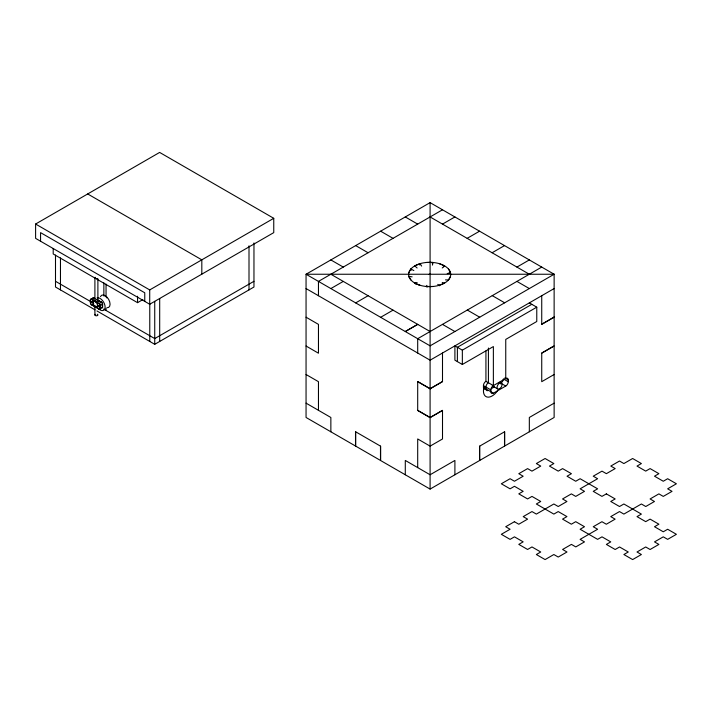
<?xml version="1.0" encoding="UTF-8"?>
<svg xmlns="http://www.w3.org/2000/svg" width="712" height="712" viewBox="0 0 712 712"><rect width="100%" height="100%" fill="white"/><g stroke="black" fill="none" stroke-linecap="round" stroke-linejoin="round"><path stroke-width="1.07" d="M432.46 265.104L432.976 262.47L426.39 262.47M419.813 265.042L420.125 263.645L414.793 265.879L417.116 267.988M427.102 287.15L426.39 286.482L426.897 285.361M448.222 280.457L450.474 276.381M408.884 272.571L410.922 268.958L413.85 270.578M432.255 263.671L432.976 262.47M443.709 266.795L444.564 265.879L439.233 263.645M449.815 273.203L450.474 272.571L448.435 268.958M442.241 267.988L444.564 265.879M35.6 224.031L159.639 152.421L273.755 218.308L273.755 232.628L149.716 304.247L35.6 238.36L35.6 224.031L149.716 289.918L273.755 218.308M96.743 299.378L101.398 302.066A1.753 1.015 60 0 1 102.635 304.211L102.635 307.077L99.03 309.159L91.59 304.861A1.753 1.015 60 0 1 90.353 302.716L90.353 299.85L93.957 297.767L94.883 298.301M90.353 302.716L92.711 301.345L92.711 299.378M91.59 304.861L93.655 303.668M90.353 299.85A1.753 1.015 60 0 1 91.59 299.129L99.03 303.428L101.398 302.066M99.03 309.159A1.753 1.015 60 0 0 100.276 308.438L100.276 305.573L102.635 304.211M53.204 248.604L53.204 253.97L137.55 302.671L142.863 299.601M253.962 281.293L154.735 338.583L103.676 309.106M96.93 310.939L154.735 344.314L253.962 287.025L253.962 242.952M554.132 374.503L541.734 381.677L541.734 353.018L554.132 345.854L554.132 274.245L430.093 202.626L306.053 274.245L306.053 417.472L380.484 460.442L380.484 446.113M442.499 209.791L318.46 281.4L318.46 295.729M330.858 288.574L343.264 281.4M442.499 224.111L454.897 216.946M467.152 238.351L479.559 231.186M355.68 302.903L368.077 295.729M492.108 252.751L504.514 245.595M380.635 317.312L393.033 310.138M516.93 267.08L529.327 259.925M541.734 267.08L417.695 338.698L417.695 353.027M554.132 288.556L430.101 360.192L306.053 288.556M531.811 304.318L457.38 347.287L457.38 361.607M493.372 393.193A3.507 2.029 -60 0 1 490.888 391.76L490.888 389.918A3.507 2.029 -60 0 1 493.372 385.619L493.372 346.566L462.346 364.473L454.906 360.183L454.906 345.854L462.346 350.153L536.768 307.183L536.768 321.504L505.751 339.41L505.751 378.473A3.507 2.029 -60 0 1 508.234 379.905L508.234 381.748A3.507 2.029 -60 0 1 505.751 386.046L493.372 393.193L483.448 387.462L483.448 385.619A3.507 2.029 -60 0 1 485.931 381.32L485.931 350.945M442.499 410.486L430.093 417.641L417.695 410.486L417.695 381.507L430.101 388.663L442.508 381.507M541.734 324.2L554.132 317.036M417.695 381.668L430.093 388.823L442.499 381.668L442.499 353.01M554.132 317.214L541.734 324.369L541.734 295.72M541.734 353.188L554.132 346.032L554.132 417.472L504.666 446.032L504.666 431.712L479.559 446.202L479.559 460.531M505.751 378.473L493.372 385.619L485.931 381.32M491.271 388.681L494.128 387.025M554.132 403.152L529.327 417.472L529.327 431.792M355.519 446.032L355.519 431.712L380.635 446.219L380.635 460.539L430.093 489.082L504.523 446.121L504.523 431.792M606.375 493.879L601.943 496.38L593.238 491.351L597.617 488.824L580.111 478.722L575.732 481.25L567.037 476.221L571.416 473.694L562.605 468.612L558.226 471.139L549.477 466.084L553.847 463.557L545.098 458.501L536.35 463.557L540.728 466.084L531.971 471.139L527.592 468.612L518.79 473.694L523.16 476.221L514.464 481.25L510.086 478.722L501.328 483.777L510.086 488.824L514.464 486.296L523.16 491.324L518.79 493.852L527.592 498.934L531.971 496.406L540.728 501.462L536.35 503.989L553.856 514.1L558.226 511.572L566.93 516.592L562.551 519.119L571.362 524.201L575.732 521.673L584.49 526.729L580.12 529.256L597.617 539.358L601.996 536.839L610.754 541.894L606.375 544.422L615.177 549.504L619.556 546.976L628.26 551.996L623.881 554.523L632.63 559.579L641.387 554.523L637.009 551.996L645.713 546.976L650.092 549.504L658.894 544.422L654.515 541.894L663.273 536.839L667.651 539.358L676.4 534.312L667.651 529.256L663.273 531.784L654.515 526.729L658.894 524.201L650.092 519.119L645.713 521.647L637.009 516.618L641.387 514.1L623.881 503.989L619.502 506.517L610.754 501.462L615.177 498.961L606.321 493.852M437.747 284.373L439.233 285.307L444.564 283.073L442.241 282.486M447.225 273.63L450.474 272.571M415.648 284.035L414.793 283.073L417.116 282.486M426.39 286.482L432.976 286.482M445.507 279.887L448.435 279.994M409.551 277.627L408.884 276.381L412.132 276.843M414.793 283.073L420.125 285.307M430.093 216.946L529.327 274.245M405.279 216.946L417.686 224.111M516.921 281.4L529.327 288.565M529.327 302.885L536.768 307.183M380.626 231.186L393.033 238.351M492.268 295.64L504.666 302.805M355.671 245.595L368.068 252.751M467.303 310.049L479.71 317.214M330.849 259.925L343.255 267.08M442.49 324.378L454.897 331.534M330.866 274.245L430.101 331.534M504.826 377.938L508.234 379.905M503.589 379.06L508.234 381.748M499.246 382.282L501.106 383.359M501.568 383.626L505.751 386.046M492.392 385.877L497.804 389.001M483.448 385.619L490.888 389.918M306.053 317.205L318.46 324.378L318.46 353.205L306.053 346.023M87.701 193.958L201.816 259.844L201.816 274.165M417.695 410.326L430.101 417.481L442.508 410.326L442.508 438.975L430.101 446.139L417.695 438.957L417.695 467.615M306.053 374.503L318.46 381.677L318.46 410.317M306.053 403.143L330.858 417.481L330.858 431.801M94.883 298.586L93.957 298.052A1.406 0.81 60 0 0 92.961 298.622M96.743 299.663L101.398 302.351A1.406 0.81 60 0 1 102.386 304.068L102.386 306.934A1.406 0.81 60 0 1 101.469 307.548M97.677 305.359L100.463 306.97M55.5 281.293L91.145 301.879M97.677 305.644L100.463 307.255M94.999 309.827L55.5 287.025L55.5 255.074M439.233 285.307L439.544 285.788M420.125 263.645L421.62 266.101M408.884 276.381L410.922 279.994M410.922 268.958L411.135 270.373M488.414 348.035L488.414 382.753A3.507 2.029 -60 0 0 485.931 387.052L485.931 388.894A3.507 2.029 -60 0 0 488.04 390.514M479.71 446.113L479.71 460.442M462.346 350.153L462.346 364.473M454.897 474.771L454.906 460.442L430.093 474.762L405.297 460.442L405.288 474.779M430.093 202.626L430.101 388.663M430.093 388.823L430.093 489.082M355.68 431.81L355.68 446.13M249.004 245.818L249.004 289.891M159.693 298.479L159.693 341.448M154.735 301.345L154.735 344.314M149.769 303.988L149.769 341.448M149.716 289.918L149.716 304.247M144.758 301.381L144.758 292.783L40.557 232.628L40.557 241.226M137.55 296.228L137.55 302.671M106.052 284.061L106.052 296.156M106.079 308.341L106.079 310.494M103.854 282.824L103.854 294.884M97.891 278.784L97.891 300.606M94.901 277.689L94.901 300.606M94.901 306.338L94.901 314.927M92.961 300.055L92.961 301.488A1.406 0.81 60 0 0 93.664 302.992M92.711 298.657L92.711 298.479A1.753 1.015 60 0 1 93.957 297.767M60.467 257.94L60.467 289.891M500.758 381.872A12.282 7.093 -60 0 1 500.465 383.901M497.59 390.585A12.282 7.093 -60 0 1 486.981 397.011A12.282 7.093 -60 0 1 484.044 386.928M485.477 389.108A3.507 2.029 -60 0 1 483.448 387.462M503.268 379.104A3.507 2.029 -60 0 1 500.794 383.181M493.897 386.251A3.507 2.029 -60 0 1 492.339 385.593M93.61 303.241A1.753 1.015 60 0 1 92.711 301.345M102.635 307.077A1.753 1.015 60 0 1 101.487 307.842M99.03 303.428A1.753 1.015 60 0 1 100.276 305.573M99.796 303.784A3.017 1.736 60 0 1 97.864 305.341M97.09 300.072A3.017 1.736 60 0 1 99.021 301.648M97.544 305.786A1.495 0.863 0 0 1 97.428 306.961A1.495 0.863 0 0 1 95.372 306.961A1.495 0.863 0 0 1 95.248 305.786M97.25 314.214A1.495 0.863 0 0 1 97.58 315.46A1.495 0.863 0 0 1 95.408 315.576A1.495 0.863 0 0 1 95.346 314.321M97.25 299.894A1.495 0.863 0 0 1 97.58 301.14A1.495 0.863 0 0 1 95.408 301.256A1.495 0.863 0 0 1 95.346 299.992M97.126 278.445A1.495 0.863 0 0 1 95.346 278.303A1.495 0.863 0 0 1 95.088 277.271M100.472 296.664A7.013 4.05 60 0 1 108.589 299.262A7.013 4.05 60 0 1 106.942 307.726M97.028 297.954A7.013 4.05 60 0 1 103.543 301.977A7.013 4.05 60 0 1 104.21 309.853A7.013 4.05 60 0 1 97.873 307.985M103.614 295.872A3.017 1.736 60 0 1 106.773 297.883M429.167 274.44L430.253 274.485L429.185 274.396M417.695 324.378L405.288 331.534L417.695 324.387M554.132 274.245L430.093 345.854L306.053 274.245L554.132 274.245M514.411 521.709L505.707 526.729L510.086 529.256L501.328 534.312L510.086 539.367L514.464 536.839L523.16 541.859L518.79 544.386L527.592 549.468L531.971 546.941L540.728 551.996L536.35 554.523L545.098 559.579L553.847 554.523L558.226 557.051L566.983 551.996L562.605 549.468L571.416 544.386L575.786 546.914L584.49 541.894L580.111 539.367L597.617 529.256L593.247 526.729L601.943 521.709L606.321 524.237L615.124 519.146L610.754 516.618L619.502 511.563L623.881 514.091L641.387 503.989L645.766 506.517L654.462 501.488L650.092 498.961L658.894 493.879L663.273 496.406L672.03 491.351L667.651 488.824L676.4 483.777L667.651 478.722L663.273 481.25L654.515 476.194L658.894 473.667L650.092 468.585L645.713 471.113L637.009 466.084L641.387 463.557L632.63 458.501L623.881 463.557L619.502 461.029L610.798 466.057L615.177 468.585L606.375 473.667L601.996 471.139L593.238 476.194L597.617 478.722L580.12 488.824L584.49 491.351L575.732 496.406L571.362 493.879L562.551 498.961L566.93 501.488L558.226 506.517L553.856 503.989L536.35 514.091L531.971 511.563L523.213 516.618L527.592 519.146L518.79 524.237L514.411 521.709M99.03 303.712L91.59 299.414A1.406 0.81 60 0 0 90.593 299.992L90.593 302.858A1.406 0.81 60 0 0 91.59 304.576L99.03 308.875A1.406 0.81 60 0 0 100.027 308.296L100.027 305.43A1.406 0.81 60 0 0 99.03 303.712M418.469 284.764A21.049 12.157 0 0 0 450.714 274.939A21.049 12.157 0 0 0 419.849 263.725A21.049 12.157 0 0 0 418.469 284.764M500.198 388.36A3.507 2.029 -60 0 0 501.31 382.923A3.507 2.029 -60 0 0 497.163 386.598A3.507 2.029 -60 0 0 500.198 388.36M93.21 303.321A3.017 1.736 60 0 0 96.654 306.827A3.017 1.736 60 0 0 96.076 302.288A3.017 1.736 60 0 0 93.21 303.321"/></g></svg>
